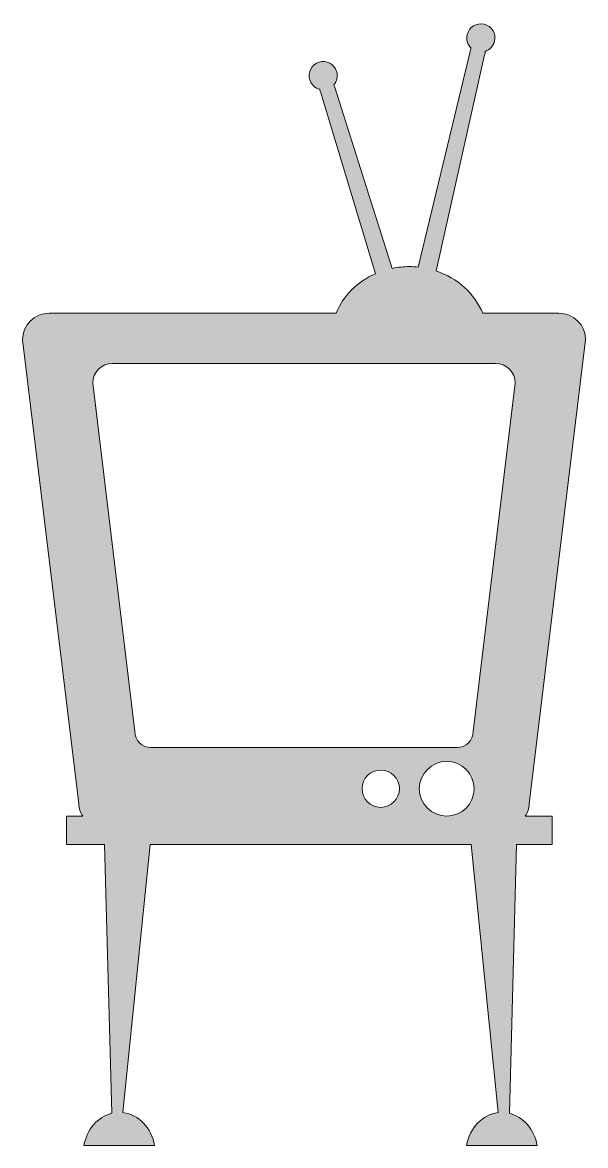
# Model space of a CAD drawing. Header units: inches. Extents: x 0 to 51, y 0 to 102.
import ezdxf

# ---------------------------------------------------------------- set-up
doc = ezdxf.new("R2010")
doc.units = ezdxf.units.IN
doc.header["$MEASUREMENT"] = 0
doc.layers.add('Layer 1', color=7, linetype='Continuous')

msp = doc.modelspace()

# ---------------------------------------------------------------- hatches: boundary and pattern name
at = {"layer": 'Layer 1', "true_color": 0x8bc53f}
h = msp.add_hatch(color=83, dxfattribs=at)
h.dxf.hatch_style = 2
edge = h.paths.add_edge_path()
edge.add_spline(control_points=[(50.98, 72.98), (50.98, 74.31), (49.9, 75.39), (48.57, 75.39), (48.57, 75.39), (41.67, 75.39), (41.67, 75.39), (40.94, 77.16), (39.39, 78.57), (37.45, 79.22), (37.45, 79.22), (41.84, 98.78), (41.84, 98.78), (41.87, 98.9), (41.89, 99.01), (41.9, 99.11), (42.31, 99.25), (42.64, 99.59), (42.74, 100.04), (42.9, 100.72), (42.48, 101.41), (41.79, 101.57), (41.1, 101.73), (40.42, 101.3), (40.26, 100.61), (40.16, 100.16), (40.3, 99.71), (40.61, 99.41), (40.58, 99.31), (40.54, 99.2), (40.52, 99.09), (40.52, 99.09), (35.84, 79.57), (35.84, 79.57), (35.57, 79.59), (35.3, 79.61), (35.03, 79.61), (34.5, 79.61), (33.98, 79.56), (33.48, 79.45), (33.48, 79.45), (28.3, 95.75), (28.3, 95.75), (28.26, 95.86), (28.22, 95.97), (28.18, 96.07), (28.46, 96.39), (28.58, 96.85), (28.44, 97.29), (28.23, 97.96), (27.52, 98.34), (26.85, 98.13), (26.18, 97.92), (25.8, 97.2), (26.01, 96.53), (26.14, 96.09), (26.5, 95.78), (26.92, 95.67), (26.94, 95.57), (26.96, 95.46), (27, 95.35), (27, 95.35), (31.96, 78.97), (31.96, 78.97), (30.32, 78.25), (29.03, 76.96), (28.39, 75.39), (28.39, 75.39), (2.41, 75.39), (2.41, 75.39), (1.08, 75.39), (0, 74.31), (0, 72.98), (0, 72.98), (5.1, 30.95), (5.1, 30.95), (5.1, 30.54), (5.23, 30.15), (5.45, 29.84), (5.45, 29.84), (3.98, 29.84), (3.98, 29.84), (3.98, 29.84), (3.98, 27.27), (3.98, 27.27), (3.98, 27.27), (7.44, 27.27), (7.44, 27.27), (7.44, 27.27), (8.08, 2.92), (8.08, 2.92), (6.82, 2.61), (5.82, 1.46), (5.57, 0), (5.57, 0), (11.96, 0), (11.96, 0), (11.69, 1.59), (10.53, 2.82), (9.1, 2.98), (9.1, 2.98), (11.55, 27.27), (11.55, 27.27), (11.55, 27.27), (40.62, 27.27), (40.62, 27.27), (40.62, 27.27), (43.07, 2.98), (43.07, 2.98), (41.64, 2.82), (40.48, 1.59), (40.21, 0), (40.21, 0), (46.6, 0), (46.6, 0), (46.35, 1.46), (45.35, 2.61), (44.09, 2.92), (44.09, 2.92), (44.73, 27.27), (44.73, 27.27), (44.73, 27.27), (47.96, 27.27), (47.96, 27.27), (47.96, 27.27), (47.96, 29.84), (47.96, 29.84), (47.96, 29.84), (45.52, 29.84), (45.52, 29.84), (45.75, 30.15), (45.88, 30.54), (45.88, 30.95), (45.88, 30.95), (50.98, 72.98), (50.98, 72.98)], knot_values=[0, 0, 0, 0, 1, 1, 1, 2, 2, 2, 3, 3, 3, 4, 4, 4, 5, 5, 5, 6, 6, 6, 7, 7, 7, 8, 8, 8, 9, 9, 9, 10, 10, 10, 11, 11, 11, 12, 12, 12, 13, 13, 13, 14, 14, 14, 15, 15, 15, 16, 16, 16, 17, 17, 17, 18, 18, 18, 19, 19, 19, 20, 20, 20, 21, 21, 21, 22, 22, 22, 23, 23, 23, 24, 24, 24, 25, 25, 25, 26, 26, 26, 27, 27, 27, 28, 28, 28, 29, 29, 29, 30, 30, 30, 31, 31, 31, 32, 32, 32, 33, 33, 33, 34, 34, 34, 35, 35, 35, 36, 36, 36, 37, 37, 37, 38, 38, 38, 39, 39, 39, 40, 40, 40, 41, 41, 41, 42, 42, 42, 43, 43, 43, 44, 44, 44, 45, 45, 45, 45], degree=3, periodic=1)
edge = h.paths.add_edge_path()
edge.add_spline(control_points=[(32.44, 30.63), (31.5, 30.63), (30.75, 31.39), (30.75, 32.32), (30.75, 33.25), (31.5, 34.01), (32.44, 34.01), (33.37, 34.01), (34.13, 33.25), (34.13, 32.32), (34.13, 31.39), (33.37, 30.63), (32.44, 30.63)], knot_values=[0, 0, 0, 0, 1, 1, 1, 2, 2, 2, 3, 3, 3, 4, 4, 4, 4], degree=3, periodic=1)
edge = h.paths.add_edge_path()
edge.add_spline(control_points=[(38.41, 29.84), (37.04, 29.84), (35.93, 30.95), (35.93, 32.32), (35.93, 33.69), (37.04, 34.8), (38.41, 34.8), (39.78, 34.8), (40.89, 33.69), (40.89, 32.32), (40.89, 30.95), (39.78, 29.84), (38.41, 29.84)], knot_values=[0, 0, 0, 0, 1, 1, 1, 2, 2, 2, 3, 3, 3, 4, 4, 4, 4], degree=3, periodic=1)
edge = h.paths.add_edge_path()
edge.add_spline(control_points=[(40.8, 37.49), (40.8, 36.69), (40.15, 36.04), (39.35, 36.04), (39.35, 36.04), (11.63, 36.04), (11.63, 36.04), (10.83, 36.04), (10.18, 36.69), (10.18, 37.49), (10.18, 37.49), (6.36, 69.04), (6.36, 69.04), (6.36, 70.04), (7.16, 70.85), (8.16, 70.85), (8.16, 70.85), (42.82, 70.85), (42.82, 70.85), (43.81, 70.85), (44.62, 70.04), (44.62, 69.04), (44.62, 69.04), (40.8, 37.49), (40.8, 37.49)], knot_values=[0, 0, 0, 0, 1, 1, 1, 2, 2, 2, 3, 3, 3, 4, 4, 4, 5, 5, 5, 6, 6, 6, 7, 7, 7, 8, 8, 8, 8], degree=3, periodic=1)

# ---------------------------------------------------------------- linework, layer by layer
at = {"layer": 'Layer 1', "lineweight": 0}
for points, knots in [([(50.98, 72.98), (50.98, 74.31), (49.9, 75.39), (48.57, 75.39), (48.57, 75.39), (41.67, 75.39), (41.67, 75.39), (40.94, 77.16), (39.39, 78.57), (37.45, 79.22), (37.45, 79.22), (41.84, 98.78), (41.84, 98.78), (41.87, 98.9), (41.89, 99.01), (41.9, 99.11), (42.31, 99.25), (42.64, 99.59), (42.74, 100.04), (42.9, 100.72), (42.48, 101.41), (41.79, 101.57), (41.1, 101.73), (40.42, 101.3), (40.26, 100.61), (40.16, 100.16), (40.3, 99.71), (40.61, 99.41), (40.58, 99.31), (40.54, 99.2), (40.52, 99.09), (40.52, 99.09), (35.84, 79.57), (35.84, 79.57), (35.57, 79.59), (35.3, 79.61), (35.03, 79.61), (34.5, 79.61), (33.98, 79.56), (33.48, 79.45), (33.48, 79.45), (28.3, 95.75), (28.3, 95.75), (28.26, 95.86), (28.22, 95.97), (28.18, 96.07), (28.46, 96.39), (28.58, 96.85), (28.44, 97.29), (28.23, 97.96), (27.52, 98.34), (26.85, 98.13), (26.18, 97.92), (25.8, 97.2), (26.01, 96.53), (26.14, 96.09), (26.5, 95.78), (26.92, 95.67), (26.94, 95.57), (26.96, 95.46), (27, 95.35), (27, 95.35), (31.96, 78.97), (31.96, 78.97), (30.32, 78.25), (29.03, 76.96), (28.39, 75.39), (28.39, 75.39), (2.41, 75.39), (2.41, 75.39), (1.08, 75.39), (0, 74.31), (0, 72.98), (0, 72.98), (5.1, 30.95), (5.1, 30.95), (5.1, 30.54), (5.23, 30.15), (5.45, 29.84), (5.45, 29.84), (3.98, 29.84), (3.98, 29.84), (3.98, 29.84), (3.98, 27.27), (3.98, 27.27), (3.98, 27.27), (7.44, 27.27), (7.44, 27.27), (7.44, 27.27), (8.08, 2.92), (8.08, 2.92), (6.82, 2.61), (5.82, 1.46), (5.57, 0), (5.57, 0), (11.96, 0), (11.96, 0), (11.69, 1.59), (10.53, 2.82), (9.1, 2.98), (9.1, 2.98), (11.55, 27.27), (11.55, 27.27), (11.55, 27.27), (40.62, 27.27), (40.62, 27.27), (40.62, 27.27), (43.07, 2.98), (43.07, 2.98), (41.64, 2.82), (40.48, 1.59), (40.21, 0), (40.21, 0), (46.6, 0), (46.6, 0), (46.35, 1.46), (45.35, 2.61), (44.09, 2.92), (44.09, 2.92), (44.73, 27.27), (44.73, 27.27), (44.73, 27.27), (47.96, 27.27), (47.96, 27.27), (47.96, 27.27), (47.96, 29.84), (47.96, 29.84), (47.96, 29.84), (45.52, 29.84), (45.52, 29.84), (45.75, 30.15), (45.88, 30.54), (45.88, 30.95), (45.88, 30.95), (50.98, 72.98), (50.98, 72.98)], [0, 0, 0, 0, 1, 1, 1, 2, 2, 2, 3, 3, 3, 4, 4, 4, 5, 5, 5, 6, 6, 6, 7, 7, 7, 8, 8, 8, 9, 9, 9, 10, 10, 10, 11, 11, 11, 12, 12, 12, 13, 13, 13, 14, 14, 14, 15, 15, 15, 16, 16, 16, 17, 17, 17, 18, 18, 18, 19, 19, 19, 20, 20, 20, 21, 21, 21, 22, 22, 22, 23, 23, 23, 24, 24, 24, 25, 25, 25, 26, 26, 26, 27, 27, 27, 28, 28, 28, 29, 29, 29, 30, 30, 30, 31, 31, 31, 32, 32, 32, 33, 33, 33, 34, 34, 34, 35, 35, 35, 36, 36, 36, 37, 37, 37, 38, 38, 38, 39, 39, 39, 40, 40, 40, 41, 41, 41, 42, 42, 42, 43, 43, 43, 44, 44, 44, 45, 45, 45, 45]), ([(40.8, 37.49), (40.8, 36.69), (40.15, 36.04), (39.35, 36.04), (39.35, 36.04), (11.63, 36.04), (11.63, 36.04), (10.83, 36.04), (10.18, 36.69), (10.18, 37.49), (10.18, 37.49), (6.36, 69.04), (6.36, 69.04), (6.36, 70.04), (7.16, 70.85), (8.16, 70.85), (8.16, 70.85), (42.82, 70.85), (42.82, 70.85), (43.81, 70.85), (44.62, 70.04), (44.62, 69.04), (44.62, 69.04), (40.8, 37.49), (40.8, 37.49)], [0, 0, 0, 0, 1, 1, 1, 2, 2, 2, 3, 3, 3, 4, 4, 4, 5, 5, 5, 6, 6, 6, 7, 7, 7, 8, 8, 8, 8]), ([(38.41, 29.84), (37.04, 29.84), (35.93, 30.95), (35.93, 32.32), (35.93, 33.69), (37.04, 34.8), (38.41, 34.8), (39.78, 34.8), (40.89, 33.69), (40.89, 32.32), (40.89, 30.95), (39.78, 29.84), (38.41, 29.84)], [0, 0, 0, 0, 1, 1, 1, 2, 2, 2, 3, 3, 3, 4, 4, 4, 4]), ([(32.44, 30.63), (31.5, 30.63), (30.75, 31.39), (30.75, 32.32), (30.75, 33.25), (31.5, 34.01), (32.44, 34.01), (33.37, 34.01), (34.13, 33.25), (34.13, 32.32), (34.13, 31.39), (33.37, 30.63), (32.44, 30.63)], [0, 0, 0, 0, 1, 1, 1, 2, 2, 2, 3, 3, 3, 4, 4, 4, 4])]:
    msp.add_open_spline(points, degree=3, knots=knots, dxfattribs=at)

doc.saveas('drawing.dxf')
